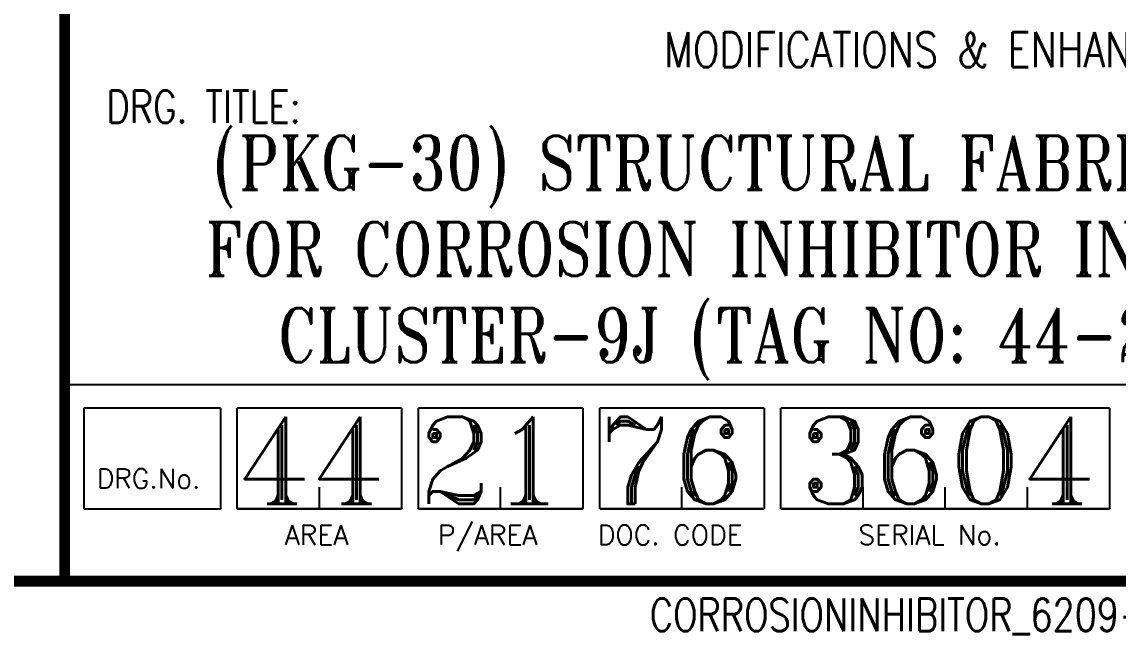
# Model space of a CAD drawing. Header units: millimetres. Extents: x 0 to 16187, y -20471 to 6290.
# Drawn here: x 11512 to 11613.7, y 2607.2 to 2664 of the extents above; entities that cross this region are included whole.
import ezdxf
from ezdxf.enums import TextEntityAlignment as Align

# ---------------------------------------------------------------- set-up
doc = ezdxf.new("R2010")
doc.units = ezdxf.units.MM
doc.layers.add('BORDER1', color=3, linetype='Continuous')
doc.layers.add('BORDER2', color=7, linetype='Continuous')
doc.styles.add('ROMANC', font='ROMANC', dxfattribs={"height": 5})
doc.styles.add('ROMANS', font='ROMANS.shx', dxfattribs={"width": 0.8})
doc.styles.add('ROMANT', font='ROMANT', dxfattribs={"height": 4})

# ---------------------------------------------------------------- blocks, each defined once
blk = doc.blocks.new('*U609')
at = {"layer": 'BORDER1', "color": 154, "true_color": 0x1859a9, "const_width": 1}
blk.add_lwpolyline([(1.8094395070475, 811), (1144, 811), (1144, 0), (0, 0), (0, 811)], close=True, dxfattribs=at)
blk.add_lwpolyline([(979.0000000799992, 2.220446049250313e-16), (979.0000000799992, 810.9999999999999)], dxfattribs=at)
at = {"layer": 'BORDER2'}
for p, q in [((1143.568210850846, 18.22581613266046), (978.5682109308464, 18.22581613266046)), ((993.4414710450064, 16.0352859834252), (980.7789962539746, 16.0352859834252)), ((980.7789962539746, 16.0352859834252), (980.7789962539746, 6.721365983425208)), ((993.4414710450064, 16.0352859834252), (993.4414710450064, 6.721365983425208)), ((995.0014710450068, 6.72136598342518), (995.0014710450068, 16.03528598342518)), ((1010.242431045006, 16.03528598342515), (995.0014710450068, 16.03528598342518)), ((1010.242431045006, 16.03528598342515), (1010.242431045006, 6.72136598342518)), ((1027.043391045006, 16.03528598342515), (1011.802431045006, 16.03528598342518)), ((1011.802431045006, 6.72136598342518), (1011.802431045006, 16.03528598342518)), ((1027.043391045006, 16.03528598342515), (1027.043391045006, 6.72136598342518)), ((1043.844351045005, 16.03528598342512), (1028.603391045006, 16.03528598342515)), ((1028.603391045006, 6.721365983425152), (1028.603391045006, 16.03528598342515)), ((1043.844351045005, 16.03528598342512), (1043.844351045005, 6.721365983425152)), ((1045.404351045006, 6.721365983425123), (1045.404351045006, 16.03528598342512)), ((1075.886271045005, 16.03528598342512), (1045.404351045006, 16.03528598342512)), ((1075.886271045005, 16.03528598342512), (1075.886271045005, 6.721365983425123)), ((1002.621951045006, 6.721365983425152), (1002.621951045006, 8.720882658302592)), ((1019.422911045006, 6.721365983425152), (1019.422911045006, 8.720882658302592)), ((1036.223871045006, 6.721365983425123), (1036.223871045006, 8.720882658302564)), ((1053.024831045005, 6.721365983425123), (1053.024831045005, 8.720882658302536)), ((1060.645311045006, 6.721365983425095), (1060.645311045006, 8.720882658302536)), ((1068.265791045005, 6.721365983425095), (1068.265791045005, 8.720882658302536)), ((980.7789962539746, 6.721365983425208), (993.4414710450064, 6.72136598342518)), ((995.0014710450068, 6.721365983425152), (1010.242431045006, 6.721365983425152)), ((1010.242431045006, 6.72136598342518), (995.0014710450068, 6.72136598342518)), ((1027.043391045006, 6.72136598342518), (1011.802431045006, 6.72136598342518)), ((1011.802431045006, 6.721365983425152), (1027.043391045006, 6.721365983425152)), ((1028.603391045006, 6.721365983425123), (1043.844351045005, 6.721365983425123)), ((1043.844351045005, 6.721365983425152), (1028.603391045006, 6.721365983425152)), ((1045.404351045006, 6.721365983425123), (1075.886271045005, 6.721365983425123)), ((1075.886271045005, 6.721365983425123), (1045.404351045006, 6.721365983425123))]:
    blk.add_line(p, q, dxfattribs=at)
at = {"layer": 'BORDER2', "style": 'ROMANS', "width": 0.8}
blk.add_text('DRG. TITLE:', height=3, dxfattribs=at).set_placement((982.8836878721031, 42.50272880120949))
at = {"layer": 'BORDER2', "style": 'ROMANS'}
for s, height, p in [('DRG.No.', 1.8106, (981.9675986608881, 8.619413215164183)), ('AREA', 1.810626048, (999.3993026523885, 3.382552167802579)), ('P/AREA', 1.810626048, (1013.605091355023, 3.382552167802579)), ('DOC. CODE', 1.810626048, (1028.429315140493, 3.382552167802551)), ('SERIAL No.', 1.810626048, (1052.586585588459, 3.382552167802523))]:
    blk.add_text(s, height=height, dxfattribs=at).set_placement(p)
at = {"layer": 'BORDER2', "insert": (1143.204793222806, -4.905792706131308), "char_height": 3, "attachment_point": 9, "style": 'ROMANS'}
blk.add_mtext('CORROSIONINHIBITOR_6209-04_ASSEMBLY_EXPORT_01.04.2025.DWG', dxfattribs=at)
at = {"layer": 'BORDER2', "flags": 8}
for tag, height, style, p in [('REV-A', 3.24, 'ROMANS', (986.9282778829383, 140.2530397182669)), ('RE-A', 8.064, 'ROMANT', (1084.634961895852, 7.17204102400288))]:
    blk.add_attdef(tag, text='', height=height, dxfattribs=dict(at, style=style)).set_placement(p, align=Align.CENTER)
at = {"layer": 'BORDER2', "style": 'ROMANS', "width": 3.830216453570641}
blk.add_attdef('DATE-A', text='', height=3.24, dxfattribs=at).set_placement((995.5063797379989, 140.2530397182669), (1008.507228728976, 140.2530397182669), align=Align.FIT)
at = {"layer": 'BORDER2'}
for tag, height, style, p in [('DRN-A', 3.24, 'ROMANS', (1018.380015771281, 140.2530397182669)), ('CHD-A', 3.24, 'ROMANS', (1032.348360605113, 140.2530397182669)), ('APD-A', 3.24, 'ROMANS', (1046.640709253839, 140.2530397182669)), ('CONS_CONT_VEND', 4.2, 'ROMANC', (1061.390575966738, 72.83468077449595))]:
    blk.add_attdef(tag, text='', height=height, dxfattribs=dict(at, style=style)).set_placement(p, align=Align.CENTER)
at = {"layer": 'BORDER2', "style": 'ROMANS', "width": 0.8}
for tag, p, height in [('1:X', (997.2302812124753, 122.552011911554), 3.5), ('LOC', (1042.735042679951, 122.552011911554), 3.5), ('PROJ_NO', (1118.63757586463, 122.552011911554), 3.5), ('CONS_DRG_NO', (1011, 63), 3)]:
    blk.add_attdef(tag, p, '', height=height, dxfattribs=at)
at = {"layer": 'BORDER2', "lineweight": 30, "width": 0.8, "flags": 104}
blk.add_attdef('COMMENTS-A', text='', height=2.2, dxfattribs=at).set_placement((1055.209968003616, 142.0744315684458), align=Align.MIDDLE_LEFT)
at = {"layer": 'BORDER2', "style": 'ROMANS', "width": 0.8}
for tag, p in [('PROJECT_TITLE_1', (1061.068210890846, 55.3534808592422)), ('PROJECT_TITLE_2', (1061.068210890846, 49.30052221051124))]:
    blk.add_attdef(tag, text='', height=3.5, dxfattribs=at).set_placement(p, align=Align.MIDDLE)
at = {"layer": 'BORDER2', "style": 'ROMANT', "width": 0.8}
for tag, p in [('DRG_TITLE_1', (1061.068210890846, 36.31229857438004)), ('DRG_TITLE_2', (1061.068210890846, 28.31229857438004)), ('DRG_TITLE_3', (1061.068210890846, 20.31229857438004))]:
    blk.add_attdef(tag, text='', height=5, dxfattribs=at).set_placement(p, align=Align.CENTER)
at = {"layer": 'BORDER2', "style": 'ROMANT'}
for tag, p in [('AR', (995.0014710450068, 7.172041024002866)), ('PA', (1011.738213301433, 7.172041024002866)), ('DC', (1028.447415784789, 7.172041024002837)), ('TS', (1120.839107118789, 7.172041024002908))]:
    blk.add_attdef(tag, p, '', height=8.064, dxfattribs=at)
for tag, p in [('SRNO', (1074.69799186896, 7.172041024002823)), ('SH', (1115.802783516436, 7.176501619330963))]:
    blk.add_attdef(tag, text='', height=8.064, dxfattribs=at).set_placement(p, align=Align.RIGHT)
at = {"layer": 'BORDER2', "style": 'ROMANS', "flags": 2}
blk.add_attdef('TB_VERSION', text='', height=2, dxfattribs=at).set_placement((1, -1), align=Align.TOP_LEFT)

msp = doc.modelspace()

# ---------------------------------------------------------------- block references
at = {"layer": 'BORDER1'}
ref = msp.add_blockref('*U609', (10536.99468359692, 2612.133129219925), dxfattribs=at)
ref.add_attrib('AR', '44', (11531.99615464193, 2619.305170243926), dxfattribs={"layer": 'BORDER2', "height": 8.064, "style": 'ROMANT'})
ref.add_attrib('PA', '21', (11548.73289689835, 2619.305170243926), dxfattribs={"layer": 'BORDER2', "height": 8.064, "style": 'ROMANT'})
ref.add_attrib('DC', '76', (11565.44209938171, 2619.305170243926), dxfattribs={"layer": 'BORDER2', "height": 8.064, "style": 'ROMANT'})
ref.add_attrib('SRNO', '3604', dxfattribs={"layer": 'BORDER2', "height": 8.064, "style": 'ROMANT'}).set_placement((11611.69267546588, 2619.305170243926), align=Align.RIGHT)
ref.add_attrib('DRG_TITLE_1', '(PKG-30) STRUCTURAL FABRICATION DRAWING ', dxfattribs={"layer": 'BORDER2', "height": 5, "style": 'ROMANT', "width": 0.8}).set_placement((11598.06289448777, 2648.445427794304), align=Align.CENTER)
ref.add_attrib('DRG_TITLE_2', 'FOR CORROSION INHIBITOR INJECTION SKID AT ', dxfattribs={"layer": 'BORDER2', "height": 5, "style": 'ROMANT', "width": 0.8}).set_placement((11598.06289448777, 2640.445427794304), align=Align.CENTER)
ref.add_attrib('DRG_TITLE_3', 'CLUSTER-9J (TAG NO: 44-21-U-6209-04)', dxfattribs={"layer": 'BORDER2', "height": 5, "style": 'ROMANT', "width": 0.8}).set_placement((11598.06289448777, 2632.445427794304), align=Align.CENTER)
ref.add_attrib('PROJECT_TITLE_2', 'MODIFICATIONS & ENHANCEMENT PROJECTS', dxfattribs={"layer": 'BORDER2', "height": 3.25, "style": 'ROMANS', "width": 0.8}).set_placement((11609.56864838148, 2661.433651430438), align=Align.MIDDLE)

doc.saveas('drawing.dxf')
